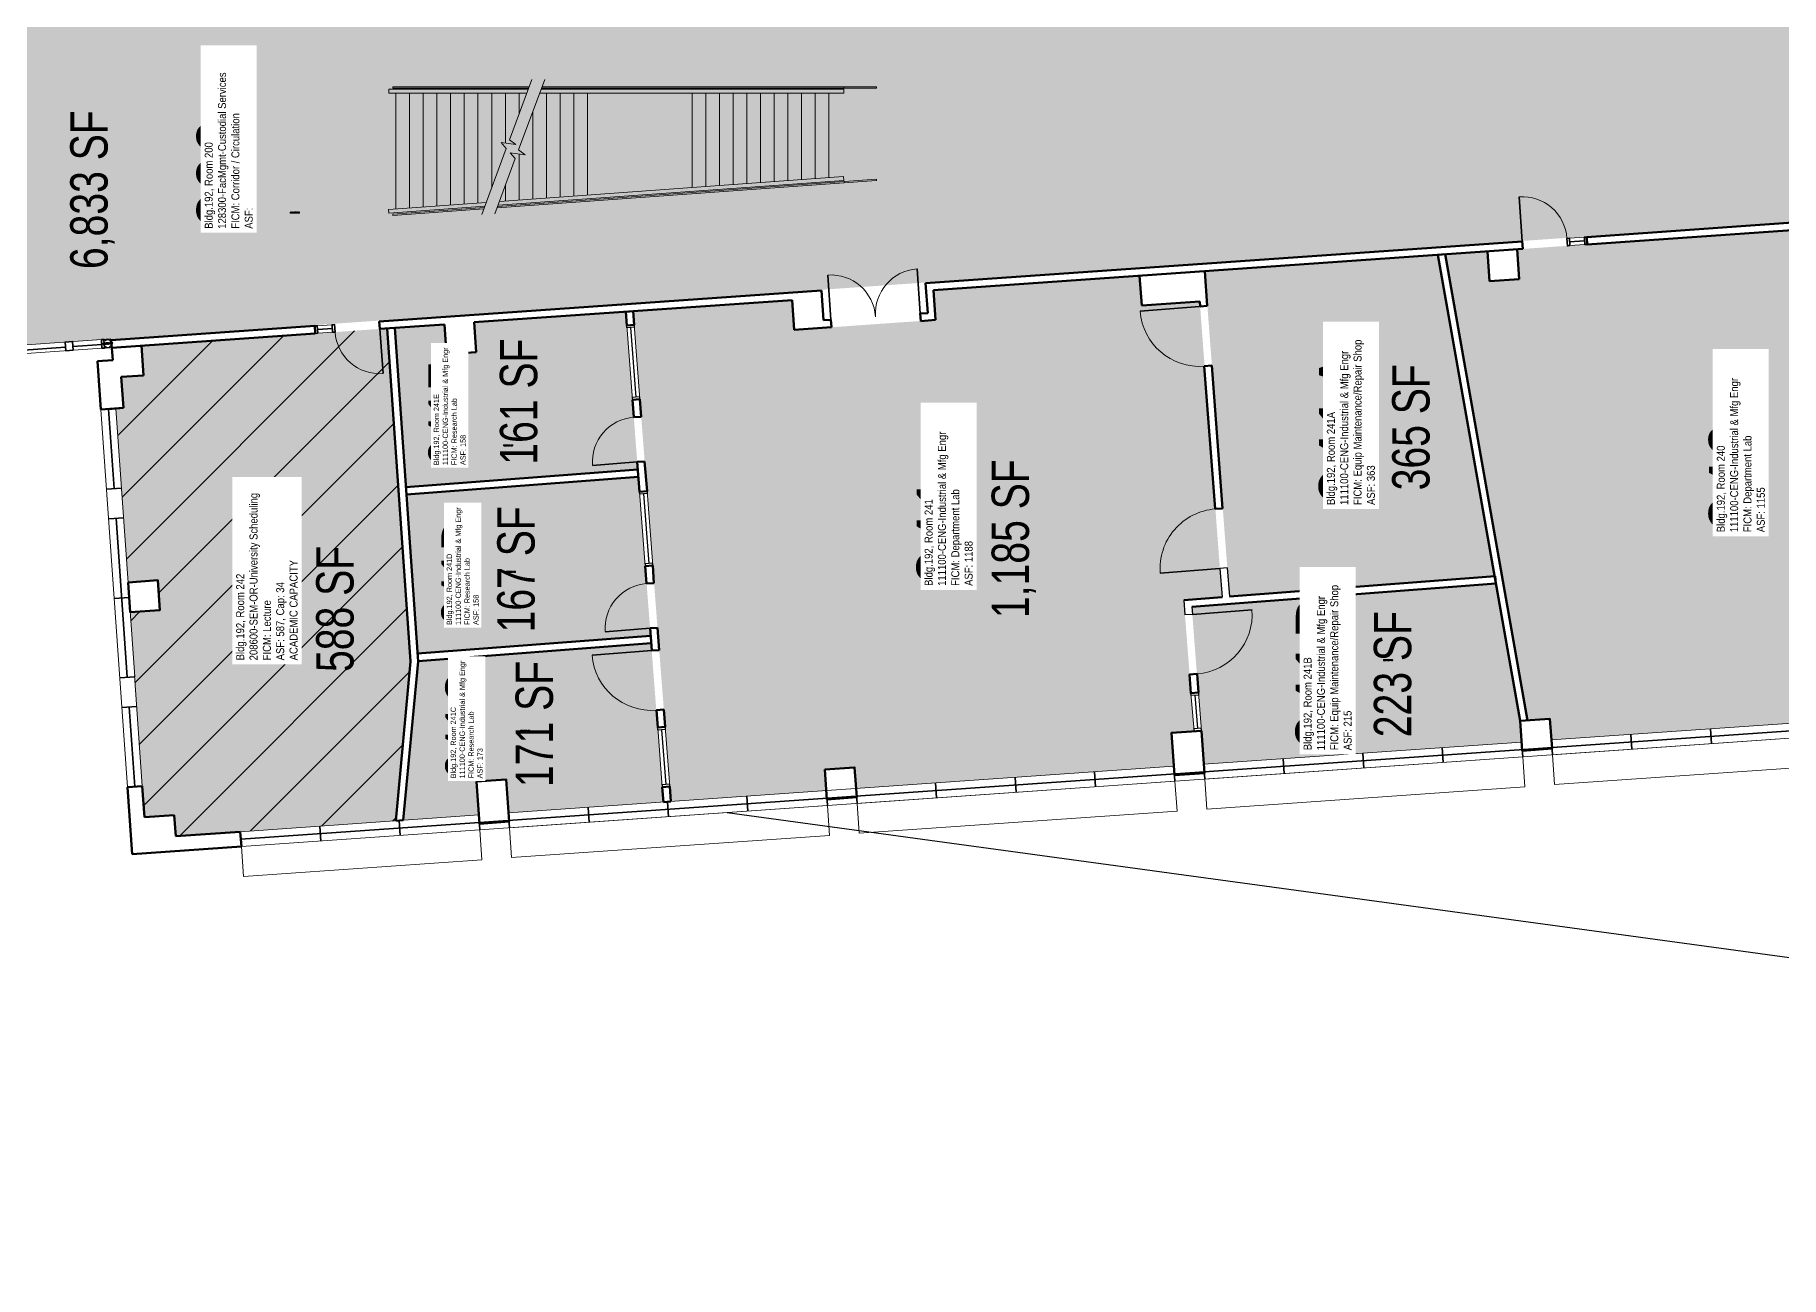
# Model space of a CAD drawing. Header units: inches. Extents: x -2539 to 2829, y -872 to 1370.
# Drawn here: x -373 to 1030, y -611 to 387 of the extents above; entities that cross this region are included whole.
import ezdxf
from ezdxf.enums import TextEntityAlignment as Align

# ---------------------------------------------------------------- set-up
doc = ezdxf.new("R2010")
doc.units = ezdxf.units.IN
doc.header["$LTSCALE"] = 10
doc.header["$MEASUREMENT"] = 0
for name, color, linetype in [('A-DOOR', 2, 'CONTINUOUS'), ('A-FLOR', 3, 'CONTINUOUS'), ('A-GLAZ', 1, 'CONTINUOUS'), ('A-IDEN-RNUM', 7, 'CONTINUOUS'), ('A-IDEN-SNUM', 4, 'CONTINUOUS'), ('A-IDEN-VNUM', 4, 'CONTINUOUS'), ('A-ROOF', 2, 'CONTINUOUS'), ('A-WALL', 5, 'CONTINUOUS'), ('AREA-TEXT', 3, 'CONTINUOUS'), ('Rooms-Capacity', 4, 'CONTINUOUS'), ('Rooms-Category-Color', 7, 'CONTINUOUS'), ('Rooms-College-Color', 7, 'CONTINUOUS'), ('Rooms-Department-Color', 7, 'CONTINUOUS'), ('Rooms-Division-Color', 7, 'CONTINUOUS'), ('Rooms-Information', 7, 'CONTINUOUS')]:
    doc.layers.add(name, color=color, linetype=linetype)
doc.styles.add('CP_AREA', font='arial.ttf', dxfattribs={"height": 15})
doc.styles.add('CP_ROOMVNUMBER', font='arial.ttf', dxfattribs={"width": 0.85, "height": 0.075})
doc.styles.add('ROOMSNUMBER', font='TXT.SHX', dxfattribs={"height": 1})

msp = doc.modelspace()

# ---------------------------------------------------------------- hatches: boundary and pattern name
at = {"layer": 'Rooms-Capacity'}
h = msp.add_hatch(dxfattribs=at)
h.set_pattern_fill('ANSI31', color=256, scale=300, style=0)
h.paths.add_polyline_path([(-70.9, -116.2), (-82.8, -244.3), (-259.5, -256.6), (-260.7, -239.7), (-284.7, -241.3), (-296.2, -76.7), (-272.2, -75.1), (-273.9, -51.1), (-297.9, -52.8), (-307.6, 86.9), (-301.6, 87.3), (-303.4, 112.2), (-285.4, 113.5), (-287.1, 137.4), (-89.6, 151.2)])
at = {"layer": 'Rooms-Category-Color', "true_color": 0xadadad}
msp.add_hatch(color=253, dxfattribs=at).paths.add_polyline_path([(-1702.5, -122.6), (-1723.9, -111.8), (-1759.1, -181.4), (-1737.7, -192.2), (-1892.2, -497.3), (-1913.6, -486.5), (-1950.4, -559.2), (-1848.7, -610.7), (-1839, -591.5), (-1822.9, -599.7), (-1795.8, -546.1), (-1806.5, -540.7), (-1253.7, 551.3), (-883.4, 363.8), (-1020.5, 93.1), (2226.4, 319.2), (2228.9, 283.3), (2306.7, 288.7), (2304.2, 324.6), (2449.3, 334.8), (2449.3, 468.7), (2389.3, 468.7), (2389.3, 414.7), (2363.3, 414.7), (2363.3, 432.7), (2149.3, 432.7), (2149.3, 414.7), (2125.3, 414.7), (2125.3, 432.7), (1911.3, 432.7), (1911.3, 414.7), (1887.3, 414.7), (1887.3, 432.7), (1673.3, 432.7), (1673.3, 414.7), (1649.3, 414.7), (1649.3, 432.7), (1435.3, 432.7), (1435.3, 414.7), (1411.3, 414.7), (1411.3, 432.7), (1150.3, 432.7), (1150.3, 414.7), (1126.3, 414.7), (1126.3, 432.7), (865.3, 432.7), (865.3, 414.7), (837.3, 414.7), (837.3, 432.7), (580.3, 432.7), (580.3, 414.7), (556.3, 414.7), (556.3, 432.7), (295.3, 432.7), (295.3, 414.7), (271.3, 414.7), (271.3, 433.5), (174, 433.5), (174, 414.7), (-356.7, 414.7), (-356.7, 591.6), (-368.7, 591.6), (-368.7, 639.6), (-472.7, 639.6), (-472.7, 591.6), (-484.6, 591.6), (-484.6, 545.7), (-478.6, 545.7), (-478.6, 509.7), (-478.6, 432.7), (-779, 432.7), (-779, 438.7), (-832.8, 466), (-843.7, 444.6), (-1213, 631.6), (-1101.9, 851.1), (-962.7, 780.6), (-927.5, 850.2), (-1082.8, 928.8), (-1039.7, 1013.7), (-1052.1, 1020), (-1026.9, 1069.8), (-1030.6, 1071.6), (-1084.1, 1098.7), (-1095, 1077.3), (-1116.4, 1088.2), (-1145.3, 1031.1), (-1123.9, 1020.2), (-1303.8, 664.8), (-1325.2, 675.6), (-1417.6, 493.3), (-1396.1, 482.5)])
at = {"layer": 'Rooms-Category-Color', "true_color": 0xe3f498}
for points in [[(760.4, 210.7), (794.3, 213), (795.9, 189.1), (819.9, 190.8), (818.2, 214.7), (1073.6, 232.6), (1075.3, 208.6), (1099.2, 210.3), (1097.5, 234.2), (1191.3, 240.8), (1249.8, -151.1), (1125.1, -159.8), (1123.2, -132.9), (1099.3, -134.5), (1101.1, -161.5), (845.8, -179.3), (844.6, -162.4), (826.6, -163.6)], [(107.9, 165.1), (235.6, 174), (237.3, 150), (351, 158), (349.4, 181.9), (514.9, 193.5), (516.6, 169.6), (563.2, 172.8), (581.1, -64.6), (550.4, -67), (558.6, -172.4), (540.6, -173.6), (542.5, -200.5), (287.1, -218.4), (285.9, -201.4), (262, -203.1), (263.2, -220.1), (138.3, -228.8)], [(-83.6, 151.6), (-43.7, 154.4), (-42, 130.5), (-18.1, 132.2), (-19.7, 156.1), (102, 164.6), (111.7, 38), (-74.6, 23.7)], [(-74.2, 17.7), (112.2, 32), (122, -95.6), (-65.3, -110)], [(-64.9, -116.3), (122.4, -101.6), (132.3, -229.2), (7.8, -237.9), (5.9, -211), (-18, -212.7), (-16.1, -239.6), (-76.8, -243.8)]]:
    msp.add_hatch(color=61, dxfattribs=at).paths.add_polyline_path(points)
at = {"layer": 'Rooms-Category-Color', "true_color": 0xe3c5e1}
for points in [[(567.2, 197.1), (587.1, -64.1), (800.6, -47.7), (754.4, 210.2)], [(556.8, -72.5), (801.1, -53.7), (820.6, -164.1), (821.8, -181), (566.4, -198.9)]]:
    msp.add_hatch(color=254, dxfattribs=at).paths.add_polyline_path(points)
at = {"layer": 'Rooms-Category-Color', "true_color": 0xffff64}
msp.add_hatch(color=51, dxfattribs=at).paths.add_polyline_path([(-70.9, -116.2), (-82.8, -244.3), (-259.5, -256.6), (-260.7, -239.7), (-284.7, -241.3), (-296.2, -76.7), (-272.2, -75.1), (-273.9, -51.1), (-297.9, -52.8), (-307.6, 86.9), (-301.6, 87.3), (-303.4, 112.2), (-285.4, 113.5), (-287.1, 137.4), (-89.6, 151.2)])
at = {"layer": 'Rooms-College-Color', "true_color": 0xadadad}
msp.add_hatch(color=253, dxfattribs=at).paths.add_polyline_path([(-1702.5, -122.6), (-1723.9, -111.8), (-1759.1, -181.4), (-1737.7, -192.2), (-1892.2, -497.3), (-1913.6, -486.5), (-1950.4, -559.2), (-1848.7, -610.7), (-1839, -591.5), (-1822.9, -599.7), (-1795.8, -546.1), (-1806.5, -540.7), (-1253.7, 551.3), (-883.4, 363.8), (-1020.5, 93.1), (2226.4, 319.2), (2228.9, 283.3), (2306.7, 288.7), (2304.2, 324.6), (2449.3, 334.8), (2449.3, 468.7), (2389.3, 468.7), (2389.3, 414.7), (2363.3, 414.7), (2363.3, 432.7), (2149.3, 432.7), (2149.3, 414.7), (2125.3, 414.7), (2125.3, 432.7), (1911.3, 432.7), (1911.3, 414.7), (1887.3, 414.7), (1887.3, 432.7), (1673.3, 432.7), (1673.3, 414.7), (1649.3, 414.7), (1649.3, 432.7), (1435.3, 432.7), (1435.3, 414.7), (1411.3, 414.7), (1411.3, 432.7), (1150.3, 432.7), (1150.3, 414.7), (1126.3, 414.7), (1126.3, 432.7), (865.3, 432.7), (865.3, 414.7), (837.3, 414.7), (837.3, 432.7), (580.3, 432.7), (580.3, 414.7), (556.3, 414.7), (556.3, 432.7), (295.3, 432.7), (295.3, 414.7), (271.3, 414.7), (271.3, 433.5), (174, 433.5), (174, 414.7), (-356.7, 414.7), (-356.7, 591.6), (-368.7, 591.6), (-368.7, 639.6), (-472.7, 639.6), (-472.7, 591.6), (-484.6, 591.6), (-484.6, 545.7), (-478.6, 545.7), (-478.6, 509.7), (-478.6, 432.7), (-779, 432.7), (-779, 438.7), (-832.8, 466), (-843.7, 444.6), (-1213, 631.6), (-1101.9, 851.1), (-962.7, 780.6), (-927.5, 850.2), (-1082.8, 928.8), (-1039.7, 1013.7), (-1052.1, 1020), (-1026.9, 1069.8), (-1030.6, 1071.6), (-1084.1, 1098.7), (-1095, 1077.3), (-1116.4, 1088.2), (-1145.3, 1031.1), (-1123.9, 1020.2), (-1303.8, 664.8), (-1325.2, 675.6), (-1417.6, 493.3), (-1396.1, 482.5)])
at = {"layer": 'Rooms-College-Color', "true_color": 0x99d7b2}
for points in [[(760.4, 210.7), (794.3, 213), (795.9, 189.1), (819.9, 190.8), (818.2, 214.7), (1073.6, 232.6), (1075.3, 208.6), (1099.2, 210.3), (1097.5, 234.2), (1191.3, 240.8), (1249.8, -151.1), (1125.1, -159.8), (1123.2, -132.9), (1099.3, -134.5), (1101.1, -161.5), (845.8, -179.3), (844.6, -162.4), (826.6, -163.6)], [(567.2, 197.1), (587.1, -64.1), (800.6, -47.7), (754.4, 210.2)], [(107.9, 165.1), (235.6, 174), (237.3, 150), (351, 158), (349.4, 181.9), (514.9, 193.5), (516.6, 169.6), (563.2, 172.8), (581.1, -64.6), (550.4, -67), (558.6, -172.4), (540.6, -173.6), (542.5, -200.5), (287.1, -218.4), (285.9, -201.4), (262, -203.1), (263.2, -220.1), (138.3, -228.8)], [(-83.6, 151.6), (-43.7, 154.4), (-42, 130.5), (-18.1, 132.2), (-19.7, 156.1), (102, 164.6), (111.7, 38), (-74.6, 23.7)], [(-74.2, 17.7), (112.2, 32), (122, -95.6), (-65.3, -110)], [(556.8, -72.5), (801.1, -53.7), (820.6, -164.1), (821.8, -181), (566.4, -198.9)], [(-64.9, -116.3), (122.4, -101.6), (132.3, -229.2), (7.8, -237.9), (5.9, -211), (-18, -212.7), (-16.1, -239.6), (-76.8, -243.8)]]:
    msp.add_hatch(color=253, dxfattribs=at).paths.add_polyline_path(points)
at = {"layer": 'Rooms-College-Color', "true_color": 0xffff64}
msp.add_hatch(color=51, dxfattribs=at).paths.add_polyline_path([(-70.9, -116.2), (-82.8, -244.3), (-259.5, -256.6), (-260.7, -239.7), (-284.7, -241.3), (-296.2, -76.7), (-272.2, -75.1), (-273.9, -51.1), (-297.9, -52.8), (-307.6, 86.9), (-301.6, 87.3), (-303.4, 112.2), (-285.4, 113.5), (-287.1, 137.4), (-89.6, 151.2)])
at = {"layer": 'Rooms-Department-Color', "true_color": 0xacacac}
msp.add_hatch(color=253, dxfattribs=at).paths.add_polyline_path([(-1702.5, -122.6), (-1723.9, -111.8), (-1759.1, -181.4), (-1737.7, -192.2), (-1892.2, -497.3), (-1913.6, -486.5), (-1950.4, -559.2), (-1848.7, -610.7), (-1839, -591.5), (-1822.9, -599.7), (-1795.8, -546.1), (-1806.5, -540.7), (-1253.7, 551.3), (-883.4, 363.8), (-1020.5, 93.1), (2226.4, 319.2), (2228.9, 283.3), (2306.7, 288.7), (2304.2, 324.6), (2449.3, 334.8), (2449.3, 468.7), (2389.3, 468.7), (2389.3, 414.7), (2363.3, 414.7), (2363.3, 432.7), (2149.3, 432.7), (2149.3, 414.7), (2125.3, 414.7), (2125.3, 432.7), (1911.3, 432.7), (1911.3, 414.7), (1887.3, 414.7), (1887.3, 432.7), (1673.3, 432.7), (1673.3, 414.7), (1649.3, 414.7), (1649.3, 432.7), (1435.3, 432.7), (1435.3, 414.7), (1411.3, 414.7), (1411.3, 432.7), (1150.3, 432.7), (1150.3, 414.7), (1126.3, 414.7), (1126.3, 432.7), (865.3, 432.7), (865.3, 414.7), (837.3, 414.7), (837.3, 432.7), (580.3, 432.7), (580.3, 414.7), (556.3, 414.7), (556.3, 432.7), (295.3, 432.7), (295.3, 414.7), (271.3, 414.7), (271.3, 433.5), (174, 433.5), (174, 414.7), (-356.7, 414.7), (-356.7, 591.6), (-368.7, 591.6), (-368.7, 639.6), (-472.7, 639.6), (-472.7, 591.6), (-484.6, 591.6), (-484.6, 545.7), (-478.6, 545.7), (-478.6, 509.7), (-478.6, 432.7), (-779, 432.7), (-779, 438.7), (-832.8, 466), (-843.7, 444.6), (-1213, 631.6), (-1101.9, 851.1), (-962.7, 780.6), (-927.5, 850.2), (-1082.8, 928.8), (-1039.7, 1013.7), (-1052.1, 1020), (-1026.9, 1069.8), (-1030.6, 1071.6), (-1084.1, 1098.7), (-1095, 1077.3), (-1116.4, 1088.2), (-1145.3, 1031.1), (-1123.9, 1020.2), (-1303.8, 664.8), (-1325.2, 675.6), (-1417.6, 493.3), (-1396.1, 482.5)])
at = {"layer": 'Rooms-Department-Color', "true_color": 0x99d7b2}
for points in [[(760.4, 210.7), (794.3, 213), (795.9, 189.1), (819.9, 190.8), (818.2, 214.7), (1073.6, 232.6), (1075.3, 208.6), (1099.2, 210.3), (1097.5, 234.2), (1191.3, 240.8), (1249.8, -151.1), (1125.1, -159.8), (1123.2, -132.9), (1099.3, -134.5), (1101.1, -161.5), (845.8, -179.3), (844.6, -162.4), (826.6, -163.6)], [(567.2, 197.1), (587.1, -64.1), (800.6, -47.7), (754.4, 210.2)], [(107.9, 165.1), (235.6, 174), (237.3, 150), (351, 158), (349.4, 181.9), (514.9, 193.5), (516.6, 169.6), (563.2, 172.8), (581.1, -64.6), (550.4, -67), (558.6, -172.4), (540.6, -173.6), (542.5, -200.5), (287.1, -218.4), (285.9, -201.4), (262, -203.1), (263.2, -220.1), (138.3, -228.8)], [(-83.6, 151.6), (-43.7, 154.4), (-42, 130.5), (-18.1, 132.2), (-19.7, 156.1), (102, 164.6), (111.7, 38), (-74.6, 23.7)], [(-74.2, 17.7), (112.2, 32), (122, -95.6), (-65.3, -110)], [(556.8, -72.5), (801.1, -53.7), (820.6, -164.1), (821.8, -181), (566.4, -198.9)], [(-64.9, -116.3), (122.4, -101.6), (132.3, -229.2), (7.8, -237.9), (5.9, -211), (-18, -212.7), (-16.1, -239.6), (-76.8, -243.8)]]:
    msp.add_hatch(color=253, dxfattribs=at).paths.add_polyline_path(points)
at = {"layer": 'Rooms-Department-Color', "true_color": 0x003fff}
msp.add_hatch(color=160, dxfattribs=at).paths.add_polyline_path([(-70.9, -116.2), (-82.8, -244.3), (-259.5, -256.6), (-260.7, -239.7), (-284.7, -241.3), (-296.2, -76.7), (-272.2, -75.1), (-273.9, -51.1), (-297.9, -52.8), (-307.6, 86.9), (-301.6, 87.3), (-303.4, 112.2), (-285.4, 113.5), (-287.1, 137.4), (-89.6, 151.2)])
at = {"layer": 'Rooms-Division-Color', "true_color": 0xadadad}
msp.add_hatch(color=253, dxfattribs=at).paths.add_polyline_path([(-1702.5, -122.6), (-1723.9, -111.8), (-1759.1, -181.4), (-1737.7, -192.2), (-1892.2, -497.3), (-1913.6, -486.5), (-1950.4, -559.2), (-1848.7, -610.7), (-1839, -591.5), (-1822.9, -599.7), (-1795.8, -546.1), (-1806.5, -540.7), (-1253.7, 551.3), (-883.4, 363.8), (-1020.5, 93.1), (2226.4, 319.2), (2228.9, 283.3), (2306.7, 288.7), (2304.2, 324.6), (2449.3, 334.8), (2449.3, 468.7), (2389.3, 468.7), (2389.3, 414.7), (2363.3, 414.7), (2363.3, 432.7), (2149.3, 432.7), (2149.3, 414.7), (2125.3, 414.7), (2125.3, 432.7), (1911.3, 432.7), (1911.3, 414.7), (1887.3, 414.7), (1887.3, 432.7), (1673.3, 432.7), (1673.3, 414.7), (1649.3, 414.7), (1649.3, 432.7), (1435.3, 432.7), (1435.3, 414.7), (1411.3, 414.7), (1411.3, 432.7), (1150.3, 432.7), (1150.3, 414.7), (1126.3, 414.7), (1126.3, 432.7), (865.3, 432.7), (865.3, 414.7), (837.3, 414.7), (837.3, 432.7), (580.3, 432.7), (580.3, 414.7), (556.3, 414.7), (556.3, 432.7), (295.3, 432.7), (295.3, 414.7), (271.3, 414.7), (271.3, 433.5), (174, 433.5), (174, 414.7), (-356.7, 414.7), (-356.7, 591.6), (-368.7, 591.6), (-368.7, 639.6), (-472.7, 639.6), (-472.7, 591.6), (-484.6, 591.6), (-484.6, 545.7), (-478.6, 545.7), (-478.6, 509.7), (-478.6, 432.7), (-779, 432.7), (-779, 438.7), (-832.8, 466), (-843.7, 444.6), (-1213, 631.6), (-1101.9, 851.1), (-962.7, 780.6), (-927.5, 850.2), (-1082.8, 928.8), (-1039.7, 1013.7), (-1052.1, 1020), (-1026.9, 1069.8), (-1030.6, 1071.6), (-1084.1, 1098.7), (-1095, 1077.3), (-1116.4, 1088.2), (-1145.3, 1031.1), (-1123.9, 1020.2), (-1303.8, 664.8), (-1325.2, 675.6), (-1417.6, 493.3), (-1396.1, 482.5)])
at = {"layer": 'Rooms-Division-Color', "true_color": 0x99d7b2}
for points in [[(760.4, 210.7), (794.3, 213), (795.9, 189.1), (819.9, 190.8), (818.2, 214.7), (1073.6, 232.6), (1075.3, 208.6), (1099.2, 210.3), (1097.5, 234.2), (1191.3, 240.8), (1249.8, -151.1), (1125.1, -159.8), (1123.2, -132.9), (1099.3, -134.5), (1101.1, -161.5), (845.8, -179.3), (844.6, -162.4), (826.6, -163.6)], [(567.2, 197.1), (587.1, -64.1), (800.6, -47.7), (754.4, 210.2)], [(107.9, 165.1), (235.6, 174), (237.3, 150), (351, 158), (349.4, 181.9), (514.9, 193.5), (516.6, 169.6), (563.2, 172.8), (581.1, -64.6), (550.4, -67), (558.6, -172.4), (540.6, -173.6), (542.5, -200.5), (287.1, -218.4), (285.9, -201.4), (262, -203.1), (263.2, -220.1), (138.3, -228.8)], [(-83.6, 151.6), (-43.7, 154.4), (-42, 130.5), (-18.1, 132.2), (-19.7, 156.1), (102, 164.6), (111.7, 38), (-74.6, 23.7)], [(-74.2, 17.7), (112.2, 32), (122, -95.6), (-65.3, -110)], [(556.8, -72.5), (801.1, -53.7), (820.6, -164.1), (821.8, -181), (566.4, -198.9)], [(-64.9, -116.3), (122.4, -101.6), (132.3, -229.2), (7.8, -237.9), (5.9, -211), (-18, -212.7), (-16.1, -239.6), (-76.8, -243.8)]]:
    msp.add_hatch(color=253, dxfattribs=at).paths.add_polyline_path(points)
at = {"layer": 'Rooms-Division-Color', "true_color": 0x003fff}
msp.add_hatch(color=160, dxfattribs=at).paths.add_polyline_path([(-70.9, -116.2), (-82.8, -244.3), (-259.5, -256.6), (-260.7, -239.7), (-284.7, -241.3), (-296.2, -76.7), (-272.2, -75.1), (-273.9, -51.1), (-297.9, -52.8), (-307.6, 86.9), (-301.6, 87.3), (-303.4, 112.2), (-285.4, 113.5), (-287.1, 137.4), (-89.6, 151.2)])

# ---------------------------------------------------------------- linework, layer by layer
at = {"layer": 'A-DOOR', "linetype": 'Continuous', "lineweight": 35}
for p, q in [((822.3, 221), (819.8, 256.9)), ((563.1, 168.7, 0), (515.3, 165.1, 0)), ((111.2, 44), (75.3, 41.2)), ((121.5, -89.6), (85.6, -92.4)), ((122.9, -107.6, 0), (75, -111.3, 0))]:
    msp.add_line(p, q, dxfattribs=at)
at = {"layer": 'A-DOOR', "linetype": 'Continuous', "lineweight": 35, "extrusion": (-2.355e-14, 7.50284e-14, -1)}
for p, q in [((338.6, 163.1), (336.1, 199)), ((266.8, 158.1), (264.3, 194))]:
    msp.add_line(p, q, dxfattribs=at)
at = {"layer": 'A-DOOR', "linetype": 'Continuous', "lineweight": 35, "extrusion": (-7.64065e-16, 7.2696e-15, -1)}
msp.add_line((-95.6, 150.8), (-93, 114.9), dxfattribs=at)
at = {"layer": 'A-DOOR', "linetype": 'Continuous', "lineweight": 35, "extrusion": (7.0079e-13, -5.87625e-13, -1)}
msp.add_line((579.3, -41.7), (531.5, -45.4), dxfattribs=at)
at = {"layer": 'A-DOOR', "linetype": 'Continuous', "lineweight": 35, "extrusion": (-7.0079e-13, 5.87625e-13, -1)}
msp.add_line((557.3, -78.5), (605.2, -74.8), dxfattribs=at)
at = {"layer": 'A-DOOR', "linetype": 'Continuous', "lineweight": 18}
for centre, radius, start, end in [((822.3, 221), 36, 4, 94), ((266.8, 158.1), 36, 4, 94), ((-95.6, 150.8), 36, 184, 274), ((111.2, 44), 36, 94.3994, 184.3994), ((579.3, -41.7), 48, 94.3994, 184.3994), ((121.5, -89.6), 36, 94.3994, 184.3994), ((557.3, -78.5), 48, 274.3994, 4.3994)]:
    msp.add_arc(centre, radius, start, end, dxfattribs=at)
at = {"layer": 'A-DOOR', "linetype": 'Continuous', "lineweight": 18, "extrusion": (-2.355e-14, 7.50284e-14, -1)}
msp.add_arc((-338.6, 163.1), 36, 356, 86, dxfattribs=at)
at = {"layer": 'A-DOOR', "linetype": 'Continuous', "lineweight": 18, "extrusion": (6.03174e-13, 6.87453e-13, -1)}
msp.add_arc((-563.1, 168.7, 0), 48, 265.6437, 355.6437, dxfattribs=at)
at = {"layer": 'A-DOOR', "linetype": 'Continuous', "lineweight": 18, "extrusion": (6.02656e-13, 6.87906e-13, -1)}
msp.add_arc((-122.9, -107.6, 0), 48, 265.6006, 355.6006, dxfattribs=at)
at = {"layer": 'A-FLOR', "linetype": 'Continuous', "lineweight": 18}
for p, q in [((-88.3, 340.2, 0), (-88.3, 343.2, 0)), ((-88.3, 343.2), (23.7, 343.2)), ((-88.3, 340.2), (22.6, 340.2)), ((-85.1, 344.2, 0), (-85.1, 345.2, 0)), ((-85.1, 345.2), (24.4, 345.2)), ((-85.1, 344.2), (24.1, 344.2)), ((-82.7, 340.2), (-82.7, 247.2)), ((-71.7, 340.2), (-71.7, 248)), ((-60.7, 340.2), (-60.7, 248.7)), ((-49.7, 340.2), (-49.7, 249.5)), ((-38.7, 340.2), (-38.7, 250.3)), ((-27.7, 340.2), (-27.7, 251.1)), ((-16.7, 340.2), (-16.7, 251.9)), ((-5.7, 340.2), (-5.7, 264.1)), ((5.3, 340.2), (5.3, 299.9)), ((16.3, 340.2), (16.3, 323.3)), ((33, 340.2), (277.3, 340.2)), ((34.1, 343.2), (277.3, 343.2)), ((34.5, 344.2), (303.5, 344.2)), ((34.9, 345.2), (303.5, 345.2)), ((38.3, 340.2), (38.3, 255.9)), ((49.3, 340.2), (49.3, 256.7)), ((60.3, 340.2), (60.3, 257.5)), ((71.3, 340.2), (71.3, 258.3)), ((155.3, 340.2, 0), (155.3, 264.3, 0)), ((166.3, 340.2, 0), (166.3, 265.1, 0)), ((177.3, 340.2, 0), (177.3, 265.9, 0)), ((188.3, 340.2, 0), (188.3, 266.7, 0)), ((199.3, 340.2, 0), (199.3, 267.5, 0)), ((210.3, 340.2, 0), (210.3, 268.3, 0)), ((221.3, 340.2, 0), (221.3, 269.1, 0)), ((232.3, 340.2, 0), (232.3, 269.9, 0)), ((243.3, 340.2, 0), (243.3, 270.7, 0)), ((254.3, 340.2, 0), (254.3, 271.4, 0)), ((265.3, 340.2, 0), (265.3, 272.2, 0)), ((277.3, 343.2, 0), (277.3, 340.2, 0)), ((27.3, 324.9), (27.3, 255.1)), ((16.3, 291.4), (16.3, 254.3)), ((-1.3, 248, 0), (303.5, 270, 0)), ((-0.9, 249, 0), (303.5, 271, 0)), ((-0.6, 250.1, 0), (277.3, 270.1, 0)), ((0.6, 253.2, 0), (277, 273.1, 0)), ((5.3, 265.9), (5.3, 253.5)), ((-88.6, 246.7, 0), (-10, 252.4, 0)), ((-88.6, 246.7, 0), (-88.4, 243.7, 0)), ((-88.4, 243.7, 0), (-11.2, 249.3, 0)), ((-85.2, 243, 0), (-11.6, 248.3, 0)), ((-85.1, 242, 0), (-85.2, 243, 0)), ((-85.1, 242, 0), (-11.9, 247.3, 0))]:
    msp.add_line(p, q, dxfattribs=at)
at = {"layer": 'A-FLOR', "lineweight": 18, "ltscale": 8}
for p, q in [((277.4, 344.2), (277.4, 345.2)), ((303.5, 344.2), (303.5, 345.2)), ((277, 273.1), (277.3, 270.1)), ((277.4, 269.1), (277.5, 268.1)), ((303.5, 270), (303.5, 271))]:
    msp.add_line(p, q, dxfattribs=at)
at = {"layer": 'A-FLOR', "linetype": 'Continuous', "lineweight": 18, "flags": 128}
for points in [[(26.6, 351), (8.5, 302.6), (13.8, 298.8), (1.9, 300.4), (6, 295.8), (-13.6, 242.7)], [(37, 351), (15.9, 294.5), (21.1, 290.7), (9.2, 292.3), (13.3, 287.7), (-3.1, 243.3)]]:
    msp.add_lwpolyline(points, dxfattribs=at)
at = {"layer": 'A-GLAZ', "linetype": 'Continuous', "lineweight": 18}
for p, q in [((872.2, 224.5), (860.2, 223.7)), ((872.6, 218.5), (860.6, 217.7)), ((-1018.5, 93.3), (-319.3, 142.2)), ((-133.9, 154.1), (-145.9, 153.3)), ((-133.5, 148.2), (-145.4, 147.3)), ((-668.9, 110.7), (-318.8, 135.2)), ((-298.4, -217.2), (-319.6, 86)), ((-298.4, -217.2), (-319.6, 86)), ((-307.6, 86.9), (-292.5, -128.6)), ((-307.6, 86.9), (-292.5, -128.6)), ((-206.8, -265), (2092.6, -104.2)), ((-292.6, -127.6), (-286.4, -216.4)), ((-207.7, -253), (-16.1, -239.6))]:
    msp.add_line(p, q, dxfattribs=at)
at = {"layer": 'A-GLAZ', "linetype": 'Continuous', "lineweight": 35}
for p, q in [((872.4, 221.5), (860.4, 220.7)), ((-133.7, 151.1), (-145.6, 150.3)), ((-385.4, 133.5), (-348.2, 136.1)), ((-342.2, 136.6), (-319, 138.2)), ((-307.6, 86.9), (-319.6, 86)), ((-313.6, 86.4), (-301.6, 87.3)), ((-313.6, 86.4), (-301.6, 87.3)), ((-313.6, 86.4), (-309.1, 22.6)), ((-313.6, 86.4), (-309.1, 22.6)), ((-315.1, 22.2), (-303.2, 23)), ((-301.5, -0.9), (-313.4, -1.8)), ((-301.5, -0.9), (-313.4, -1.8)), ((-307.5, -1.3), (-298.5, -129)), ((-307.5, -1.3), (-298.5, -129)), ((-309, -65.6), (-297, -64.8)), ((-207.2, -259), (2091.1, -98.3)), ((-304.5, -129.5), (-292.5, -128.6)), ((-304.5, -129.5), (-292.5, -128.6)), ((-290.9, -152.6), (-302.8, -153.4)), ((-296.9, -153), (-292.4, -216.8)), ((-296.9, -153), (-292.4, -216.8)), ((821.8, -181), (822.7, -193)), ((846.6, -191.3), (845.8, -179.3)), ((910.4, -186.8), (909.6, -174.9)), ((974.3, -182.4), (973.5, -170.4)), ((630.3, -194.4), (631.1, -206.4)), ((695, -201.9), (694.1, -189.9)), ((758.8, -197.4), (758, -185.5)), ((415.7, -221.4), (414.8, -209.5)), ((479.5, -217), (478.7, -205)), ((543.3, -212.5), (542.5, -200.5)), ((567.3, -210.8), (566.4, -198.9)), ((263.2, -220.1), (264, -232)), ((288, -230.4), (287.1, -218.4)), ((351, -213.9), (351.8, -225.9)), ((8.6, -249.9), (7.8, -237.9)), ((71.7, -233.5), (72.5, -245.4)), ((136.3, -241), (135.5, -229)), ((200.2, -236.5), (199.3, -224.5)), ((-143, -260.5), (-143.8, -248.5)), ((-79.1, -256), (-80, -244.1)), ((-16.1, -239.6), (-15.3, -251.6)), ((-207.7, -253), (-206.8, -265))]:
    msp.add_line(p, q, dxfattribs=at)
at = {"layer": 'A-GLAZ', "linetype": 'Continuous', "lineweight": 25}
for p, q in [((105.9, 151.9), (110.2, 96)), ((116.2, 18.3), (120.5, -37.6)), ((559.3, -143.5), (561.4, -170.2)), ((130.8, -171.2), (134.3, -215))]:
    msp.add_line(p, q, dxfattribs=at)
at = {"layer": 'A-GLAZ', "linetype": 'Continuous', "lineweight": 18, "flags": 128}
for points in [[(1101.1, -161.5), (845.8, -179.3)], [(821.8, -181), (566.4, -198.9)], [(542.5, -200.5), (7.8, -237.9)]]:
    msp.add_lwpolyline(points, dxfattribs=at)
at = {"layer": 'A-GLAZ', "linetype": 'Continuous', "lineweight": 35}
for points in [[(874.6, 218.6), (874.2, 224.6), (872.2, 224.5), (872.6, 218.5)], [(860.6, 217.7), (860.2, 223.7), (858.2, 223.5), (858.6, 217.5)], [(-348.4, 140.1), (-342.4, 140.6), (-342, 133.6), (-347.9, 133.2)], [(-319.3, 142.2), (-317.3, 142.3), (-316.8, 135.3), (-318.8, 135.2)], [(-145.4, 147.3), (-145.9, 153.3), (-147.9, 153.2), (-147.4, 147.2)], [(-131.5, 148.3), (-131.9, 154.3), (-133.9, 154.1), (-133.5, 148.2)]]:
    msp.add_3dface(points, dxfattribs=at)
at = {"layer": 'A-GLAZ', "linetype": 'Continuous', "lineweight": 25}
for points in [[(102.8, 153.6), (108.8, 154.1), (108.9, 152.1), (103, 151.7)], [(107.4, 93.8), (113.4, 94.3), (113.2, 96.3), (107.3, 95.8)], [(113.1, 20), (119.1, 20.5), (119.2, 18.5), (113.2, 18)], [(117.7, -39.8), (123.7, -39.3), (123.5, -37.3), (117.5, -37.8)], [(556.1, -141.7), (562.1, -141.3), (562.3, -143.3), (556.3, -143.7)], [(127.7, -169.4), (133.6, -168.9), (133.8, -170.9), (127.8, -171.4)], [(558.6, -172.4), (564.6, -171.9), (564.4, -169.9), (558.4, -170.4)], [(131.4, -217.3), (137.4, -216.8), (137.3, -214.8), (131.3, -215.3)]]:
    msp.add_3dface(points, dxfattribs=at)
at = {"layer": 'A-GLAZ', "linetype": 'Continuous', "lineweight": 18}
for points in [[(102.8, 153.6), (108.8, 154.1), (113.4, 94.3), (107.4, 93.8)], [(113.1, 20), (119.1, 20.5), (123.7, -39.3), (117.7, -39.8)], [(556.1, -141.7), (562.1, -141.3), (564.6, -171.9), (558.6, -172.4)], [(127.7, -169.4), (133.6, -168.9), (137.4, -216.8), (131.4, -217.3)], [(848.3, -215.2), (846.6, -191.3), (1102, -173.4), (1103.6, -197.4)], [(569, -234.8), (567.3, -210.8), (822.7, -193), (824.3, -216.9)], [(289.6, -254.3), (288, -230.4), (543.3, -212.5), (545, -236.5)], [(10.3, -273.8), (8.6, -249.9), (264, -232), (265.7, -256)], [(-205.2, -288.9), (-206.8, -265), (-15.3, -251.6), (-13.6, -275.5)]]:
    msp.add_3dface(points, dxfattribs=at)
at = {"layer": 'A-ROOF', "linetype": 'Continuous', "lineweight": 25}
msp.add_line((183.6, -237.7), (2275.2, -522.6), dxfattribs=at)
at = {"layer": 'A-WALL', "linetype": 'Continuous', "lineweight": 50}
for p, q in [((1133, 242.7), (874.2, 224.6)), ((874.2, 224.6), (874.6, 218.6)), ((1073.6, 232.6), (874.6, 218.6)), ((822.3, 221), (342.9, 187.5)), ((822.7, 215), (349.4, 181.9)), ((754.4, 210.2), (760.3, 210.7)), ((826.6, -163.6), (760.4, 210.7)), ((794.3, 213, 0), (795.9, 189.1, 0)), ((819.9, 190.8, 0), (818.2, 214.7, 0)), ((822.3, 221.3), (822.7, 215)), ((569.1, 169.2), (567.2, 197.1)), ((820.6, -164.1), (754.4, 210.2)), ((344.6, 163.5), (342.9, 187.5)), ((514.9, 193.5, 0), (516.6, 169.6, 0)), ((795.9, 189.1, 0), (819.9, 190.8, 0)), ((259.2, 181.6), (-96, 156.8)), ((235.6, 174, 0), (237.3, 150, 0)), ((260.8, 157.7, 0), (259.2, 181.6, 0)), ((351, 158), (349.4, 181.9)), ((516.6, 169.6, 0), (563.2, 172.8, 0)), ((563.4, 168.8), (563.2, 172.8)), ((563.4, 168.8), (569.1, 169.2)), ((-96, 156.8), (-95.6, 150.8)), ((-43.7, 154.4, 0), (-42, 130.5, 0)), ((-18.1, 132.2, 0), (-19.7, 156.1, 0)), ((102, 164.6), (107.9, 165.1)), ((260.8, 157.7), (266.8, 158.1)), ((266.8, 158.1), (267.2, 152.1)), ((338.6, 163.1), (344.6, 163.5)), ((339.1, 157.1), (338.6, 163.1)), ((339.1, 157.1), (351, 158)), ((-147.9, 153.2), (-311.3, 141.7)), ((-311.3, 141.7, 0), (-310.2, 125.8, 0)), ((-147.9, 153.2), (-147.4, 147.2)), ((-70.9, -116.2), (-89.6, 151.2)), ((102.8, 153.6), (108.8, 154.1)), ((237.3, 150, 0), (267.2, 152.1, 0)), ((-42, 130.5, 0), (-18.1, 132.2, 0)), ((-322.3, 124.9, 0), (-310.2, 125.8, 0)), ((-319.6, 86), (-322.3, 124.9)), ((-285.4, 113.5), (-303.4, 112.2)), ((566.8, 120.8), (572.8, 121.3)), ((566.8, 120.8), (575.6, 6.2)), ((572.8, 121.3), (581.6, 6.6)), ((-301.6, 87.3), (-303.4, 112.2)), ((-301.6, 87.3), (-319.6, 86)), ((-301.6, 87.3), (-313.6, 86.4)), ((107.4, 93.8), (113.4, 94.3)), ((108.5, 79.9), (114.5, 80.3)), ((111.2, 44), (117.2, 44.4)), ((111.7, 38), (-74.6, 23.7)), ((112.2, 32), (-74.2, 17.7)), ((113.1, 20), (119.1, 20.5)), ((575.6, 6.2), (581.6, 6.6)), ((117.7, -39.8), (123.7, -39.3)), ((118.8, -53.7), (124.7, -53.3)), ((801.1, -53.7), (556.8, -72.5)), ((800.6, -47.7), (587.1, -64.1)), ((801.1, -53.7), (800.6, -47.7)), ((581.1, -64.6), (550.4, -67)), ((122, -95.6), (-65.3, -110)), ((121.5, -89.6), (127.5, -89.2)), ((122.4, -101.6), (-64.8, -116)), ((122.9, -107.6), (128.9, -107.1)), ((-82.8, -244.3), (-70.9, -116.2)), ((561, -126.3), (562.1, -141.3)), ((556.1, -141.7), (562.1, -141.3)), ((126.6, -155.4), (132.6, -155)), ((127.7, -169.4), (133.6, -168.9)), ((-286.4, -216.4), (-298.4, -217.2)), ((-294.6, -271.1), (-298.4, -217.2)), ((-286.4, -216.4), (-284.7, -241.3)), ((131.4, -217.3), (137.4, -216.8)), ((132.3, -229.2), (138.3, -228.8)), ((-260.7, -239.7), (-284.7, -241.3)), ((-259.5, -256.6), (-260.7, -239.7)), ((-82.8, -244.3), (-76.8, -243.8)), ((-207.7, -253), (-206.8, -265))]:
    msp.add_line(p, q, dxfattribs=at)
at = {"layer": 'A-WALL', "linetype": 'Continuous', "lineweight": 18}
for p, q in [((349.4, 181.9), (514.9, 193.5)), ((-301.6, 87.3), (-313.6, 86.4))]:
    msp.add_line(p, q, dxfattribs=at)
at = {"layer": 'A-WALL', "linetype": 'Continuous', "lineweight": 35}
for p, q in [((-317.3, 142.1, 0), (-316.4, 142.1, 0)), ((-317.1, 142.1, 0), (-317.1, 141.6, 0)), ((-316.4, 142.1, 0), (-315.8, 141.4, 0)), ((-315.8, 142.2, 0), (-312.8, 142.4, 0)), ((-315.8, 141.4, 0), (-315.8, 142.2, 0)), ((-312.8, 141.6, 0), (-312.8, 142.4, 0)), ((-312.2, 142.4, 0), (-312.7, 141.6, 0)), ((-311.3, 142.5, 0), (-312.2, 142.4, 0)), ((-311.5, 142.5, 0), (-311.5, 142, 0)), ((-316.9, 135.6, 0), (-315.9, 135.6, 0)), ((-316.7, 135.6, 0), (-316.7, 136.1, 0)), ((-315.9, 135.6, 0), (-315.5, 136.5, 0)), ((-315.4, 136.5, 0), (-315.4, 135.7, 0)), ((-315.4, 135.7, 0), (-312.4, 135.9, 0)), ((-311.8, 135.9, 0), (-312.4, 136.7, 0)), ((-312.4, 136.7, 0), (-312.4, 135.9, 0)), ((-310.9, 136, 0), (-311.8, 135.9, 0)), ((-311.1, 136, 0), (-311.1, 136.4, 0))]:
    msp.add_line(p, q, dxfattribs=at)
at = {"layer": 'A-WALL', "linetype": 'Continuous'}
for p, q in [((585.3, -41.2), (579.3, -41.7)), ((579.3, -41.7), (581.1, -64.6)), ((585.3, -41.2), (587.1, -64.1)), ((550.4, -67), (551.3, -78.9)), ((557.3, -78.5), (551.3, -78.9)), ((556.8, -72.5), (557.3, -78.5))]:
    msp.add_line(p, q, dxfattribs=at)
at = {"layer": 'A-WALL', "linetype": 'Continuous', "lineweight": 50, "flags": 128}
for points in [[(235.6, 174), (-19.7, 156.1)], [(-43.7, 154.4), (-95.6, 150.8)], [(102, 164.6), (102.8, 153.6)], [(107.9, 165.1), (108.8, 154.1)], [(-147.4, 147.2), (-310.9, 135.7)], [(-64.9, -116.3), (-83.6, 151.6)], [(-285.4, 113.5), (-287.1, 137.4)], [(107.4, 93.8), (108.5, 79.9)], [(113.4, 94.3), (114.5, 80.3)], [(111.2, 44), (113.1, 20)], [(117.2, 44.4), (119.1, 20.5)], [(117.7, -39.8), (118.8, -53.7)], [(123.7, -39.3), (124.7, -53.3)], [(121.5, -89.6), (122.9, -107.6)], [(127.5, -89.2), (128.9, -107.1)], [(-76.8, -243.8), (-64.9, -116.3)], [(561, -126.3), (555, -126.8), (556.1, -141.7)], [(126.6, -155.4), (127.7, -169.4)], [(132.6, -155), (133.6, -168.9)], [(131.4, -217.3), (132.3, -229.2)], [(137.4, -216.8), (138.3, -228.8)], [(-206.8, -265), (-294.6, -271.1)], [(-207.7, -253), (-259.5, -256.6)]]:
    msp.add_lwpolyline(points, dxfattribs=at)
at = {"layer": 'A-WALL', "linetype": 'Continuous', "lineweight": 18, "elevation": 0, "flags": 128}
for points in [[(-316.9, 140.3), (-316.9, 140.3), (-316.9, 140.3), (-316.8, 140.2), (-316.8, 140.2), (-316.8, 140.2), (-317.9, 139), (-318, 138.9), (-318, 139)], [(-311.5, 140.6), (-311.5, 140.7), (-311.5, 140.7), (-311.6, 140.6), (-311.6, 140.5), (-311.5, 140.6), (-310.3, 139.5), (-310.2, 139.5), (-310.2, 139.6)], [(-316.7, 137.4), (-316.7, 137.4), (-316.7, 137.4), (-316.6, 137.5), (-316.6, 137.5), (-316.6, 137.5), (-317.9, 138.6), (-318, 138.6), (-317.9, 138.5)], [(-311.3, 137.8), (-311.3, 137.8), (-311.3, 137.7), (-311.4, 137.9), (-311.4, 137.9), (-311.4, 137.9), (-310.3, 139.1), (-310.2, 139.2), (-310.2, 139)]]:
    msp.add_lwpolyline(points, close=True, dxfattribs=at)
at = {"layer": 'A-WALL', "linetype": 'Continuous', "lineweight": 35, "elevation": 0, "flags": 128}
msp.add_lwpolyline([(-316.5, 138.2), (-316.3, 138.1), (-315.4, 139.8), (-314.7, 138.3), (-314.2, 139.8), (-313.4, 138.4), (-312.9, 139.9), (-311.8, 138.4), (-311.6, 138.6)], dxfattribs=at)
at = {"layer": 'A-WALL', "linetype": 'Continuous', "lineweight": 35}
for centre, start, end in [((-315.8, 141.4, 0), 214.9638, 4), ((-312.4, 136.7, 0), 34.9638, 184)]:
    msp.add_arc(centre, 0.0234, start, end, dxfattribs=at)
at = {"layer": 'A-WALL', "linetype": 'Continuous', "lineweight": 35, "extrusion": (0, 0, -1)}
msp.add_arc((312.7, 141.6, 0), 0.0234, 206.9638, 356, dxfattribs=at)
at = {"layer": 'A-WALL', "linetype": 'Continuous', "lineweight": 35, "extrusion": (9.09045e-15, -4.21043e-15, -1)}
msp.add_arc((315.5, 136.5, 0), 0.0234, 26.9638, 176, dxfattribs=at)
at = {"layer": 'A-WALL', "linetype": 'Continuous', "lineweight": 50}
for points in [[(-297.9, -52.8, 0), (-296.2, -76.7, 0), (-272.2, -75.1, 0), (-273.9, -51.1, 0)], [(820.6, -164.1, 0), (822.3, -188, 0), (846.3, -186.3, 0), (844.6, -162.4, 0)], [(564.6, -171.9), (540.6, -173.6), (543, -207.5), (566.9, -205.9)], [(262, -203.1, 0), (263.7, -227.1, 0), (287.6, -225.4, 0), (285.9, -201.4, 0)], [(-18, -212.7, 0), (-15.6, -246.6, 0), (8.3, -244.9, 0), (5.9, -211, 0)]]:
    msp.add_3dface(points, dxfattribs=at)

# ---------------------------------------------------------------- texts
at = {"layer": 'A-IDEN-RNUM', "style": 'ROOMSNUMBER', "width": 0.85}
for s, p in [('0200-00', (-167.7, 243.7)), ('0241-E0', (3.7, 56.7)), ('0241-A0', (669.8, 53.1)), ('0241-00', (344.2, 7.6)), ('0241-D0', (5.9, -44.8)), ('0242-00', (-180.1, -71.1)), ('0241-B0', (710.6, -115.7)), ('0241-C0', (17.3, -172.5))]:
    msp.add_text(s, height=1, rotation=360, dxfattribs=at).set_placement(p)
at = {"layer": 'A-IDEN-SNUM', "style": 'ROOMSNUMBER', "width": 0.85}
for s, p in [('1920020000', (-167.7, 243.7)), ('19200241E0', (3.7, 56.7)), ('19200241A0', (669.8, 53.1)), ('1920024100', (344.2, 7.6)), ('19200241D0', (5.9, -44.8)), ('1920024200', (-180.1, -71.1)), ('19200241B0', (710.6, -115.7)), ('19200241C0', (17.3, -172.5))]:
    msp.add_text(s, height=1, rotation=360, dxfattribs=at).set_placement(p)
at = {"layer": 'A-IDEN-VNUM', "style": 'CP_ROOMVNUMBER', "width": 0.85}
for s, height, p in [('200', 45, (-220.1, 275.8)), ('241A', 45, (681.5, 71.8)), ('241E', 30, (-41.5, 83)), ('240', 45, (994.8, 32.1)), ('241', 45, (358.3, -11)), ('241D', 30, (-31.1, -44.4)), ('242', 45, (-184.1, -70.8)), ('241B', 45, (662.8, -125.2)), ('241C', 30, (-27.9, -167.6))]:
    msp.add_text(s, height=height, rotation=90, dxfattribs=at).set_placement(p, align=Align.MIDDLE_CENTER)
at = {"layer": 'AREA-TEXT', "style": 'CP_AREA', "width": 0.75}
for s, p in [('6,833 SF', (-329.3, 262.6)), ('161 SF', (15.9, 92.4)), ('365 SF', (732.8, 71.8)), ('1,185 SF', (411, -17.7)), ('167 SF', (13.8, -42.3)), ('588 SF', (-131.7, -74.1)), ('223 SF', (718.1, -126.5)), ('171 SF', (28.5, -166.5))]:
    msp.add_text(s, height=30, rotation=90, dxfattribs=at).set_placement(p, align=Align.MIDDLE_CENTER)

# ---------------------------------------------------------------- next in the draw order: texts
at = {"layer": 'Rooms-Information', "attachment_point": 7, "rotation": 90, "style": 'CP_ROOMVNUMBER', "bg_fill": 3, "box_fill_scale": 1.5, "bg_fill_color": 256, "bg_fill_true_color": 13158600, "bg_fill_transparency": 0}
for s, insert, char_height, width in [('Bldg.192, Room 200^M^J128300-FacMgmt-Custodial Services^M^JFICM: Corridor / Circulation^M^JASF: ', (-197.6, 231.2), 6.429, 144), ('Bldg.192, Room 241A^M^J111100-CENG-Industrial & Mfg Engr^M^JFICM: Equip Maintenance/Repair Shop^M^JASF: 363', (704, 9.4), 6.4286, 144), ('Bldg.192, Room 241E^M^J111100-CENG-Industrial & Mfg Engr^M^JFICM: Research Lab^M^JASF: 158', (-26.5, 41.4), 4.286, 96), ('Bldg.192, Room 240^M^J111100-CENG-Industrial & Mfg Engr^M^JFICM: Department Lab^M^JASF: 1155', (1017.3, -12.5), 6.429, 144), ('Bldg.192, Room 241^M^J111100-CENG-Industrial & Mfg Engr^M^JFICM: Department Lab^M^JASF: 1188', (380.8, -55.6), 6.429, 144), ('Bldg.192, Room 242^M^J208600-SEM-OR-University Scheduling^M^JFICM: Lecture^M^JASF: 587, Cap: 34^M^JACADEMIC CAPACITY', (-161.6, -115.4), 6.4286, 144), ('Bldg.192, Room 241D^M^J111100-CENG-Industrial & Mfg Engr^M^JFICM: Research Lab^M^JASF: 158', (-16.1, -87), 4.286, 96), ('Bldg.192, Room 241B^M^J111100-CENG-Industrial & Mfg Engr^M^JFICM: Equip Maintenance/Repair Shop^M^JASF: 215', (685.3, -187.6), 6.4286, 144), ('Bldg.192, Room 241C^M^J111100-CENG-Industrial & Mfg Engr^M^JFICM: Research Lab^M^JASF: 173', (-12.9, -210.2), 4.286, 96)]:
    msp.add_mtext(s, dxfattribs=dict(at, insert=insert, char_height=char_height, width=width))

doc.saveas('drawing.dxf')
